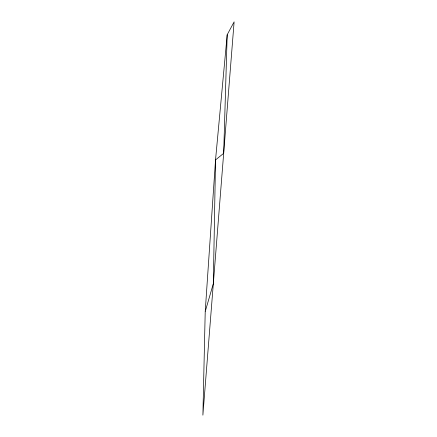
<?xml version="1.0" encoding="UTF-8"?>
<svg xmlns="http://www.w3.org/2000/svg" width="437" height="437" viewBox="0 0 437 437"><rect width="100%" height="100%" fill="white"/><g stroke="black" fill="none" stroke-linecap="round" stroke-linejoin="round"><path stroke-width="0.66" d="M205.215 311.57L202.888 415.15L234.112 21.85L227.191 34.752L215.534 159.909L205.215 311.57L213.327 283.657L215.534 159.909L223.673 153.343L227.191 34.752"/></g></svg>
